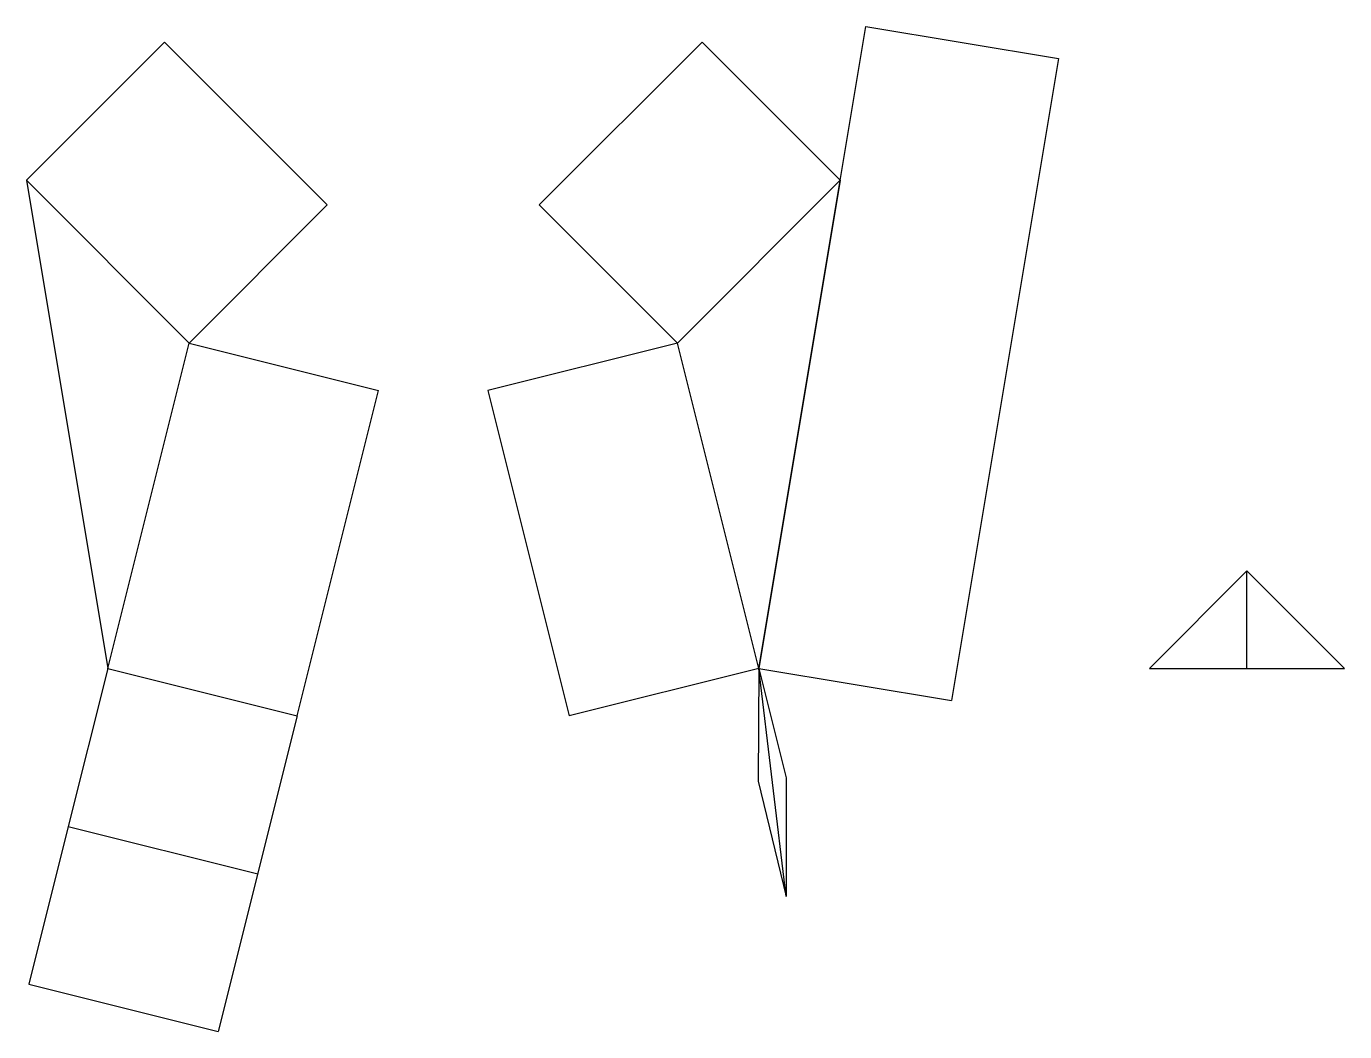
# Model space of a CAD drawing. Header units: centimetres. Extents: x -2.5 to 38, y -11.2 to 19.7.
import ezdxf

# ---------------------------------------------------------------- set-up
doc = ezdxf.new("R2010")
doc.units = ezdxf.units.CM
doc.header["$MEASUREMENT"] = 0
doc.layers.add('Laser V1 v1_Sketch1', color=7, linetype='Continuous')

msp = doc.modelspace()

# ---------------------------------------------------------------- linework, layer by layer
at = {"layer": 'Laser V1 v1_Sketch1'}
for p, q in [((20, 0), (23.288, 19.728)), ((23.288, 19.728), (29.206, 18.741)), ((-2.5, 15), (1.743, 19.243)), ((6.743, 14.243), (1.743, 19.243)), ((18.257, 19.243), (13.257, 14.243)), ((22.5, 15), (18.257, 19.243)), ((29.206, 18.741), (25.918, -0.986)), ((-2.5, 15), (0, 0)), ((2.5, 10), (-2.5, 15)), ((17.5, 10), (22.5, 15)), ((22.5, 15), (20, 0)), ((2.5, 10), (6.743, 14.243)), ((17.5, 10), (13.257, 14.243)), ((0, 0), (2.5, 10)), ((2.5, 10), (8.321, 8.545)), ((17.5, 10), (11.679, 8.545)), ((20, 0), (17.5, 10)), ((5.821, -1.455), (8.321, 8.545)), ((11.679, 8.545), (14.179, -1.455)), ((35, 3), (32, 0)), ((35, 0), (35, 3)), ((38, 0), (35, 3)), ((0, 0), (-1.213, -4.851)), ((0, 0), (5.821, -1.455)), ((20, 0), (14.179, -1.455)), ((20, 0), (19.979, -3.465)), ((20, 0), (25.918, -0.986)), ((20, 0), (20.84, -3.362)), ((20.84, -7), (20, 0)), ((32, 0), (35, 0)), ((35, 0), (38, 0)), ((5.821, -1.455), (3.395, -11.157)), ((19.979, -3.465), (20.84, -7)), ((20.84, -3.362), (20.84, -7)), ((-1.213, -4.851), (-2.425, -9.701)), ((-1.213, -4.851), (4.608, -6.306)), ((-2.425, -9.701), (3.395, -11.157))]:
    msp.add_line(p, q, dxfattribs=at)
msp.add_point((0, 0), dxfattribs=at)

doc.saveas('drawing.dxf')
